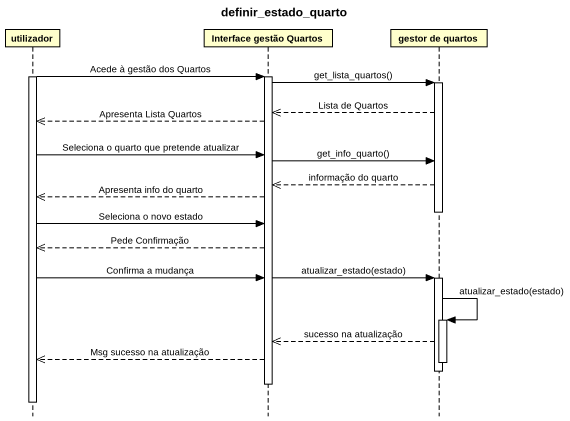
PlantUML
@startuml
title definir_estado_quarto
hide footbox
participant utilizador
participant "Interface gestão Quartos" as Interface_gestão_Quartos
participant "gestor de quartos" as gestor_de_quartos

activate utilizador
utilizador -> Interface_gestão_Quartos : Acede à gestão dos Quartos
activate Interface_gestão_Quartos
Interface_gestão_Quartos -> gestor_de_quartos : get_lista_quartos()
activate gestor_de_quartos
gestor_de_quartos -->> Interface_gestão_Quartos : Lista de Quartos
Interface_gestão_Quartos -->> utilizador : Apresenta Lista Quartos
utilizador -> Interface_gestão_Quartos : Seleciona o quarto que pretende atualizar
Interface_gestão_Quartos -> gestor_de_quartos : get_info_quarto()
gestor_de_quartos -->> Interface_gestão_Quartos : informação do quarto
Interface_gestão_Quartos -->> utilizador : Apresenta info do quarto
deactivate gestor_de_quartos
utilizador -> Interface_gestão_Quartos : Seleciona o novo estado
Interface_gestão_Quartos -->> utilizador : Pede Confirmação
utilizador -> Interface_gestão_Quartos : Confirma a mudança
Interface_gestão_Quartos -> gestor_de_quartos : atualizar_estado(estado)
activate gestor_de_quartos
gestor_de_quartos -> gestor_de_quartos : atualizar_estado(estado)
activate gestor_de_quartos
gestor_de_quartos -->> Interface_gestão_Quartos : sucesso na atualização
Interface_gestão_Quartos -->> utilizador : Msg sucesso na atualização
deactivate gestor_de_quartos
deactivate gestor_de_quartos
deactivate Interface_gestão_Quartos
deactivate utilizador
@enduml
